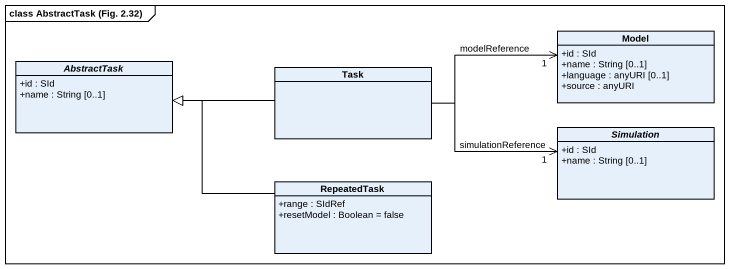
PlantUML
@startuml
mainframe class AbstractTask (Fig. 2.32)
hide circle
hide empty members
skinparam classAttributeIconSize 0
class Model {
  +id : SId
  +name : String [0..1]
  +language : anyURI [0..1]
  +source : anyURI
}
abstract class AbstractTask {
  +id : SId
  +name : String [0..1]
}
class Task
abstract class Simulation {
  +id : SId
  +name : String [0..1]
}
class RepeatedTask {
  +range : SIdRef
  +resetModel : Boolean = false
}
Task -right-> "1" Model : modelReference
Task -left-|> AbstractTask
Task -right-> "1" Simulation : simulationReference
RepeatedTask -left-|> AbstractTask
@enduml
